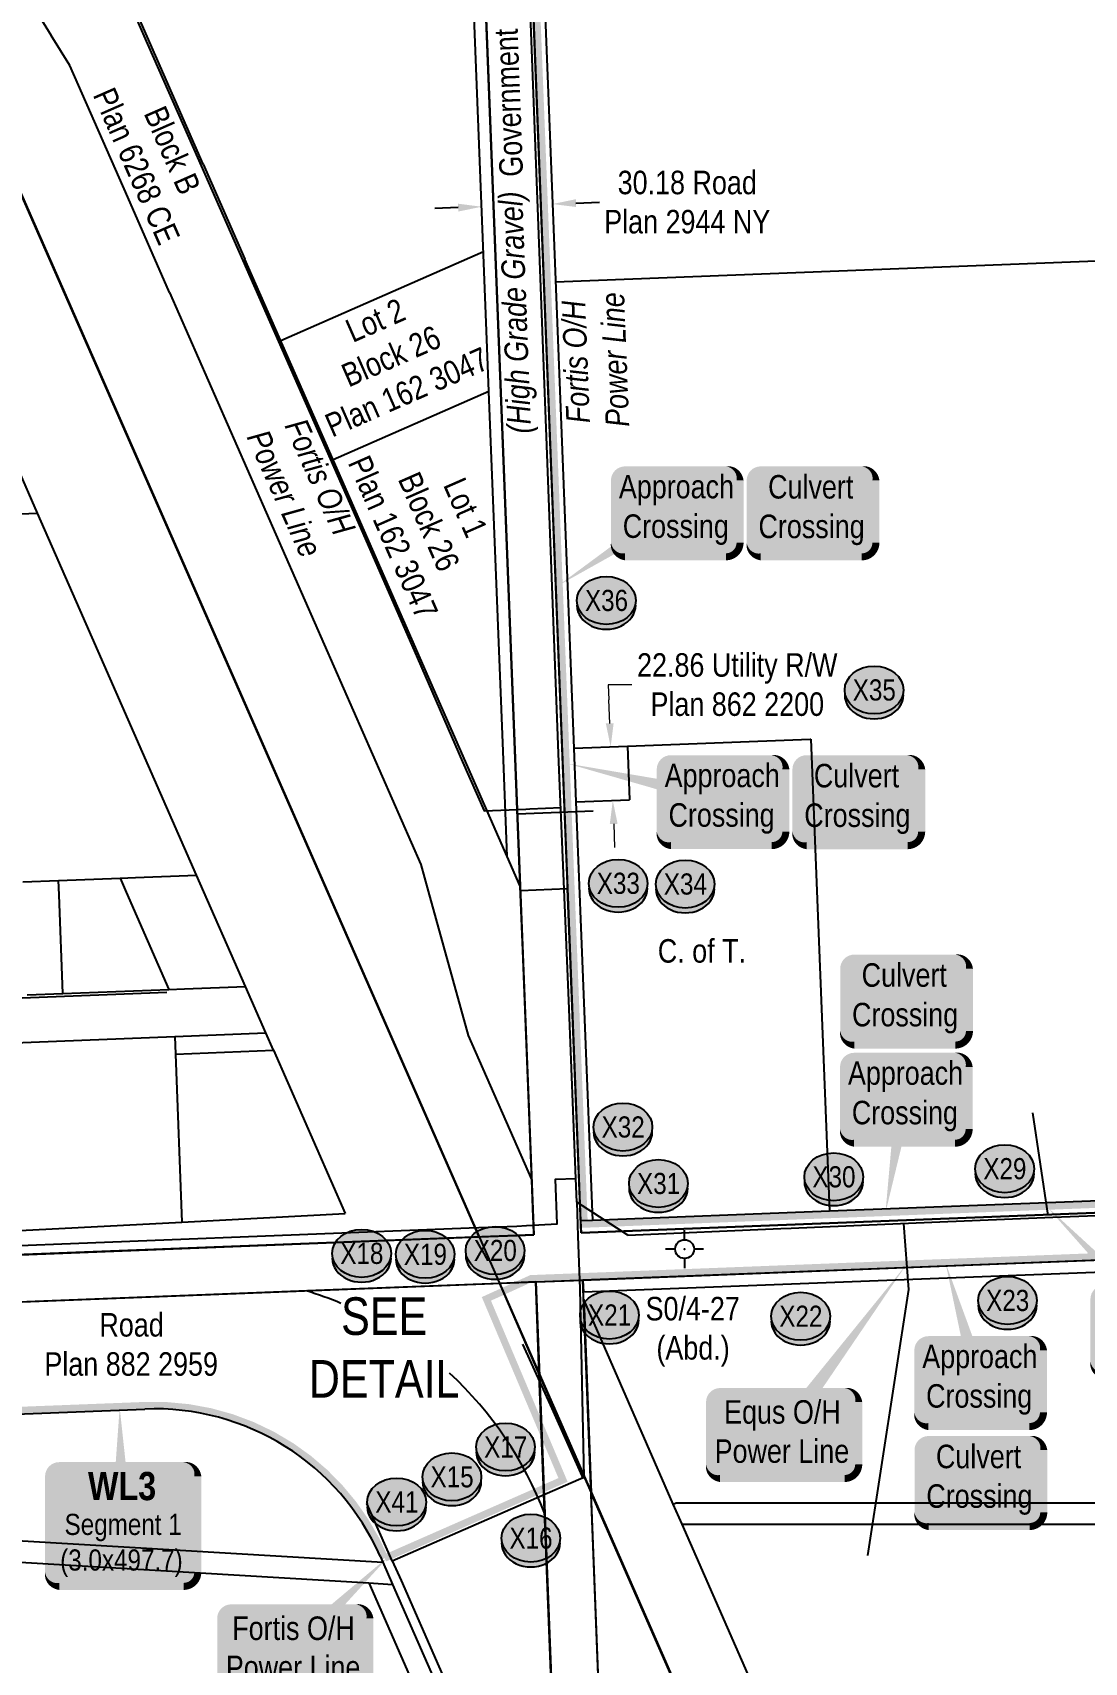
# Model space of a CAD drawing. Extents: x 683901 to 697439, y 5834844 to 5859401.
# Drawn here: x 688032 to 688480, y 5835651 to 5836345 of the extents above; entities that cross this region are included whole.
import ezdxf
from ezdxf.enums import TextEntityAlignment as Align

# ---------------------------------------------------------------- set-up
doc = ezdxf.new("R2010")
doc.units = 0
doc.header["$LTSCALE"] = 5
doc.header["$PDSIZE"] = 0.5
doc.layers.get('Defpoints').update_dxf_attribs({"color": 9})
for name, color, linetype in [('AS-POWER', 104, 'foc-POWER'), ('AS-POWER-T', 104, 'Continuous'), ('AS-TELEPHONE', 224, 'foc-TEL'), ('CG-NOTES', 7, 'Continuous'), ('DETAIL-T', 7, 'Continuous'), ('F-RW', 190, 'Continuous'), ('F-WS-S', 190, 'Continuous'), ('L-ROAD-T', 7, 'Continuous'), ('L-SEC', 7, 'Continuous'), ('L-TITLEDB', 4, 'Continuous'), ('L-TITLEDB-T', 4, 'Continuous'), ('P-CROSSINGS', 250, 'Continuous')]:
    doc.layers.add(name, color=color, linetype=linetype)
for name, color, linetype, lineweight in [('F-RW-T', 190, 'Continuous', 9), ('F-WS-T', 190, 'Continuous', 9), ('T-TEXT', 48, 'Continuous', 18)]:
    doc.layers.add(name, color=color, linetype=linetype, lineweight=lineweight)
for name, color, linetype, true_color in [('oil_and_gas_wells_pt', 7, 'Continuous', 0xfc3d16), ('P-PROPOSED-WL3', 92, 'Continuous', 0x00bd00), ('P-PROPOSED-WL4', 7, 'Continuous', 0x5b5bc8)]:
    doc.layers.add(name, color=color, linetype=linetype, true_color=true_color)
doc.styles.add('175L', font='ARIALN.TTF', dxfattribs={"height": 20})
doc.styles.add('80', font='ARIALN.TTF', dxfattribs={"height": 10})
doc.styles.add('80CG', font='ARIALN.TTF', dxfattribs={"height": 10})
doc.styles.add('80L', font='ARIALN.TTF', dxfattribs={"height": 10})
doc.styles.add('80LS', font='ARIALNI.TTF', dxfattribs={"height": 10})
doc.styles.add('BOLD', font='ARIALNB.TTF')
doc.styles.add('Crossing', font='ARIALN.TTF', dxfattribs={"height": 10})
doc.styles.add('foc-LtypeFont', font='ARIALN.TTF', dxfattribs={"height": 7.35})
doc.linetypes.add('foc-POWER', pattern='A,6,-1,["P",foc-LtypeFont,S=0.2,R=0,X=-0.625,Y=-0.75],-1.24,4', length=12.24)
doc.linetypes.add('foc-TEL', pattern='A,2,-1,["T",foc-LtypeFont,S=0.2,R=0,X=-0.425,Y=-0.75],-1.24,8', length=12.24)
doc.linetypes.add('foc-TEL-NOLINE', pattern='A,0,-2,["T",foc-LtypeFont,S=0.2,R=0,X=-0.425,Y=-0.75],-10.24', length=12.24)
doc.dimstyles.new('Compass 5 000', dxfattribs={"dimscale": 5, "dimtxt": 9, "dimasz": 2, "dimexe": 0.2, "dimexo": 0.0625, "dimgap": 0.5, "dimtad": 0, "dimtih": 1, "dimtoh": 1, "dimzin": 0, "dimdsep": 46, "dimtxsty": '80CG', "dimcen": 0.1, "dimse1": 1, "dimse2": 1, "dimclrd": 256, "dimclrt": 256, "dimaunit": 1, "dimadec": 4, "dimazin": 0, "dimtfac": 0.06, "dimtofl": 0, "dimtmove": 0, "dimatfit": 1, "dimfxl": 0.2, "dimtolj": 1, "dimtzin": 0, "dimlwd": -1, "dimarcsym": 0})

# ---------------------------------------------------------------- blocks, each defined once
blk = doc.blocks.new('*U1031')
h = blk.add_hatch(color=254)
edge = h.paths.add_edge_path()
edge.add_line((-21.5, -20), (21.5, -20))
edge.add_arc((21.5, -14), 6, 270, 360)
edge.add_line((27.5, -14), (27.5, 12.5))
edge.add_arc((21.5, 12.5), 6, 0, 90)
edge.add_line((21.5, 18.5), (-21.5, 18.5))
edge.add_arc((-21.5, 12.5), 6, 90, 180)
edge.add_line((-27.5, 12.5), (-27.5, -14))
edge.add_arc((-21.5, -14), 6, 180, 270)
at = {"color": 160, "flags": 128}
blk.add_lwpolyline([(-21.5, -20, 3, 3, 0), (21.5, -20, 3, 3, 0.414214), (27.5, -14, 3, 3, 0), (27.5, 12.5, 3, 0, 0.414214), (21.5, 18.5, 0, 0, 0), (-21.5, 18.5, 0, 0, 0.414214), (-27.5, 12.5, 0, 0, 0), (-27.5, -14, 0, 3, 0.414214)], format="xyseb", close=True, dxfattribs=at)
at = {"color": 160, "style": '80'}
blk.add_attdef('ENTER_TEXT_001', (-26.85, -4.92), '', height=10, dxfattribs=at)
blk = doc.blocks.new('*U1032')
h = blk.add_hatch(color=59)
edge = h.paths.add_edge_path()
edge.add_line((-21.5, -20), (21.5, -20))
edge.add_arc((21.5, -14), 6, 270, 360)
edge.add_line((27.5, -14), (27.5, 12.5))
edge.add_arc((21.5, 12.5), 6, 0, 90)
edge.add_line((21.5, 18.5), (-21.5, 18.5))
edge.add_arc((-21.5, 12.5), 6, 90, 180)
edge.add_line((-27.5, 12.5), (-27.5, -14))
edge.add_arc((-21.5, -14), 6, 180, 270)
at = {"color": 1, "flags": 128}
blk.add_lwpolyline([(-65.67, 14.96, 0, 7.5, 0), (0, 0, 0, 0, 0)], format="xyseb", dxfattribs=at)
blk.add_lwpolyline([(-21.5, -20, 3, 3, 0), (21.5, -20, 3, 3, 0.414214), (27.5, -14, 3, 3, 0), (27.5, 12.5, 3, 0, 0.414214), (21.5, 18.5, 0, 0, 0), (-21.5, 18.5, 0, 0, 0.414214), (-27.5, 12.5, 0, 0, 0), (-27.5, -14, 0, 3, 0.414214)], format="xyseb", close=True, dxfattribs=at)
at = {"color": 1, "style": '80'}
blk.add_attdef('ENTER_TEXT_001', (-35.99, -5), '', height=10, dxfattribs=at)
blk = doc.blocks.new('*U1033')
h = blk.add_hatch(color=254)
edge = h.paths.add_edge_path()
edge.add_line((-21.5, -20), (21.5, -20))
edge.add_arc((21.5, -14), 6, 270, 360)
edge.add_line((27.5, -14), (27.5, 12.5))
edge.add_arc((21.5, 12.5), 6, 0, 90)
edge.add_line((21.5, 18.5), (-21.5, 18.5))
edge.add_arc((-21.5, 12.5), 6, 90, 180)
edge.add_line((-27.5, 12.5), (-27.5, -14))
edge.add_arc((-21.5, -14), 6, 180, 270)
at = {"color": 160, "flags": 128}
blk.add_lwpolyline([(-21.5, -20, 3, 3, 0), (21.5, -20, 3, 3, 0.414214), (27.5, -14, 3, 3, 0), (27.5, 12.5, 3, 0, 0.414214), (21.5, 18.5, 0, 0, 0), (-21.5, 18.5, 0, 0, 0.414214), (-27.5, 12.5, 0, 0, 0), (-27.5, -14, 0, 3, 0.414214)], format="xyseb", close=True, dxfattribs=at)
at = {"color": 160, "style": '80'}
blk.add_attdef('ENTER_TEXT_001', (-26.85, -4.92), '', height=10, dxfattribs=at)
blk = doc.blocks.new('*U1034')
h = blk.add_hatch(color=59)
edge = h.paths.add_edge_path()
edge.add_line((-21.5, -20), (21.5, -20))
edge.add_arc((21.5, -14), 6, 270, 360)
edge.add_line((27.5, -14), (27.5, 12.5))
edge.add_arc((21.5, 12.5), 6, 0, 90)
edge.add_line((21.5, 18.5), (-21.5, 18.5))
edge.add_arc((-21.5, 12.5), 6, 90, 180)
edge.add_line((-27.5, 12.5), (-27.5, -14))
edge.add_arc((-21.5, -14), 6, 180, 270)
at = {"color": 1, "flags": 128}
blk.add_lwpolyline([(-21.5, -20, 3, 3, 0), (21.5, -20, 3, 3, 0.414214), (27.5, -14, 3, 3, 0), (27.5, 12.5, 3, 0, 0.414214), (21.5, 18.5, 0, 0, 0), (-21.5, 18.5, 0, 0, 0.414214), (-27.5, 12.5, 0, 0, 0), (-27.5, -14, 0, 3, 0.414214)], format="xyseb", close=True, dxfattribs=at)
blk.add_lwpolyline([(-8.14, -49.56, 0, 7.5, 0), (0, 0, 0, 0, 0)], format="xyseb", dxfattribs=at)
at = {"color": 1, "style": '80'}
blk.add_attdef('ENTER_TEXT_001', (-35.99, -5), '', height=10, dxfattribs=at)
blk = doc.blocks.new('*U1035')
h = blk.add_hatch(color=254)
edge = h.paths.add_edge_path()
edge.add_line((-21.5, -20), (21.5, -20))
edge.add_arc((21.5, -14), 6, 270, 360)
edge.add_line((27.5, -14), (27.5, 12.5))
edge.add_arc((21.5, 12.5), 6, 0, 90)
edge.add_line((21.5, 18.5), (-21.5, 18.5))
edge.add_arc((-21.5, 12.5), 6, 90, 180)
edge.add_line((-27.5, 12.5), (-27.5, -14))
edge.add_arc((-21.5, -14), 6, 180, 270)
at = {"color": 160, "flags": 128}
blk.add_lwpolyline([(-21.5, -20, 3, 3, 0), (21.5, -20, 3, 3, 0.414214), (27.5, -14, 3, 3, 0), (27.5, 12.5, 3, 0, 0.414214), (21.5, 18.5, 0, 0, 0), (-21.5, 18.5, 0, 0, 0.414214), (-27.5, 12.5, 0, 0, 0), (-27.5, -14, 0, 3, 0.414214)], format="xyseb", close=True, dxfattribs=at)
at = {"color": 160, "style": '80'}
blk.add_attdef('ENTER_TEXT_001', (-26.85, -4.92), '', height=10, dxfattribs=at)
blk = doc.blocks.new('*U1038')
h = blk.add_hatch(color=59)
edge = h.paths.add_edge_path()
edge.add_line((-21.5, -20), (21.5, -20))
edge.add_arc((21.5, -14), 6, 270, 360)
edge.add_line((27.5, -14), (27.5, 12.5))
edge.add_arc((21.5, 12.5), 6, 0, 90)
edge.add_line((21.5, 18.5), (-21.5, 18.5))
edge.add_arc((-21.5, 12.5), 6, 90, 180)
edge.add_line((-27.5, 12.5), (-27.5, -14))
edge.add_arc((-21.5, -14), 6, 180, 270)
at = {"color": 1, "flags": 128}
blk.add_lwpolyline([(-14.22, 49.79, 0, 7.5, 0), (0, 0, 0, 0, 0)], format="xyseb", dxfattribs=at)
blk.add_lwpolyline([(-21.5, -20, 3, 3, 0), (21.5, -20, 3, 3, 0.414214), (27.5, -14, 3, 3, 0), (27.5, 12.5, 3, 0, 0.414214), (21.5, 18.5, 0, 0, 0), (-21.5, 18.5, 0, 0, 0.414214), (-27.5, 12.5, 0, 0, 0), (-27.5, -14, 0, 3, 0.414214)], format="xyseb", close=True, dxfattribs=at)
at = {"color": 1, "style": '80'}
blk.add_attdef('ENTER_TEXT_001', (-35.99, -5), '', height=10, dxfattribs=at)
blk = doc.blocks.new('*U1039')
h = blk.add_hatch(color=254)
edge = h.paths.add_edge_path()
edge.add_line((-21.5, -20), (21.5, -20))
edge.add_arc((21.5, -14), 6, 270, 360)
edge.add_line((27.5, -14), (27.5, 12.5))
edge.add_arc((21.5, 12.5), 6, 0, 90)
edge.add_line((21.5, 18.5), (-21.5, 18.5))
edge.add_arc((-21.5, 12.5), 6, 90, 180)
edge.add_line((-27.5, 12.5), (-27.5, -14))
edge.add_arc((-21.5, -14), 6, 180, 270)
at = {"color": 160, "flags": 128}
blk.add_lwpolyline([(-21.5, -20, 3, 3, 0), (21.5, -20, 3, 3, 0.414214), (27.5, -14, 3, 3, 0), (27.5, 12.5, 3, 0, 0.414214), (21.5, 18.5, 0, 0, 0), (-21.5, 18.5, 0, 0, 0.414214), (-27.5, 12.5, 0, 0, 0), (-27.5, -14, 0, 3, 0.414214)], format="xyseb", close=True, dxfattribs=at)
at = {"color": 160, "style": '80'}
blk.add_attdef('ENTER_TEXT_001', (-26.85, -4.92), '', height=10, dxfattribs=at)
blk = doc.blocks.new('*U1051')
h = blk.add_hatch(color=59)
edge = h.paths.add_edge_path()
edge.add_line((-21.5, -20), (21.5, -20))
edge.add_arc((21.5, -14), 6, 270, 360)
edge.add_line((27.5, -14), (27.5, 12.5))
edge.add_arc((21.5, 12.5), 6, 0, 90)
edge.add_line((21.5, 18.5), (-21.5, 18.5))
edge.add_arc((-21.5, 12.5), 6, 90, 180)
edge.add_line((-27.5, 12.5), (-27.5, -14))
edge.add_arc((-21.5, -14), 6, 180, 270)
at = {"color": 1, "flags": 128}
blk.add_lwpolyline([(-21.5, -20, 3, 3, 0), (21.5, -20, 3, 3, 0.414214), (27.5, -14, 3, 3, 0), (27.5, 12.5, 3, 0, 0.414214), (21.5, 18.5, 0, 0, 0), (-21.5, 18.5, 0, 0, 0.414214), (-27.5, 12.5, 0, 0, 0), (-27.5, -14, 0, 3, 0.414214)], format="xyseb", close=True, dxfattribs=at)
blk.add_lwpolyline([(-49.93, -32.23, 0, 7.5, 0), (0, 0, 0, 0, 0)], format="xyseb", dxfattribs=at)
at = {"color": 1, "style": '80'}
blk.add_attdef('ENTER_TEXT_001', (-35.99, -5), '', height=10, dxfattribs=at)
blk = doc.blocks.new('*U1064')
h = blk.add_hatch(color=254)
edge = h.paths.add_edge_path()
edge.add_line((-26.5, -34.36), (26.5, -34.36))
edge.add_arc((26.5, -28.36), 6, 270, 360)
edge.add_line((32.5, -28.36), (32.5, 12.5))
edge.add_arc((26.5, 12.5), 6, 0, 90)
edge.add_line((26.5, 18.5), (-26.5, 18.5))
edge.add_arc((-26.5, 12.5), 6, 90, 180)
edge.add_line((-32.5, 12.5), (-32.5, -28.36))
edge.add_arc((-26.5, -28.36), 6, 180, 270)
at = {"layer": 'P-PROPOSED-WL3', "flags": 128}
blk.add_lwpolyline([(-0.75, 41.81, 0, 7.5, 0), (0, 0, 0, 0, 0)], format="xyseb", dxfattribs=at)
blk.add_lwpolyline([(-26.5, -34.36, 3, 3, 0), (26.5, -34.36, 3, 3, 0.414214), (32.5, -28.36, 3, 3, 0), (32.5, 12.5, 3, 0, 0.414214), (26.5, 18.5, 0, 0, 0), (-26.5, 18.5, 0, 0, 0.414214), (-32.5, 12.5, 0, 0, 0), (-32.5, -28.36, 0, 3, 0.414214)], format="xyseb", close=True, dxfattribs=at)
at = {"layer": 'P-PROPOSED-WL3'}
for tag, p, height, style in [('TEMP_AREA_W1_001', (-9.21, 2.24), 12, 'BOLD'), ('ENTER_TEXT_001', (-30.66, -12.47), 9, '80')]:
    blk.add_attdef(tag, p, '', height=height, dxfattribs=dict(at, style=style))
blk = doc.blocks.new('*D1292')
at = {"layer": 'Defpoints', "color": 0, "transparency": 16777216}
for p in [(688273.66, 5836040.62), (688278.22, 5836040.8), (688274.57, 5836017.79)]:
    blk.add_point(p, dxfattribs=at)
at = {"layer": 'F-RW-T', "transparency": 16777216}
for p, q in [((688287.17, 5836067.22), (688277.17, 5836067.22)), ((688277.17, 5836067.22), (688277.42, 5836060.79)), ((688277.82, 5836050.79), (688277.42, 5836060.79)), ((688279.52, 5836007.98), (688279.91, 5835997.98))]:
    blk.add_line(p, q, dxfattribs=at)
for points in [[(688279.49, 5836050.86), (688276.16, 5836050.73), (688278.22, 5836040.8)], [(688281.18, 5836008.04), (688277.85, 5836007.91), (688279.12, 5836017.97)]]:
    blk.add_solid(points, dxfattribs=at)
at = {"layer": 'F-RW-T', "transparency": 16777216, "insert": (688332.11, 5836067.22), "char_height": 10, "attachment_point": 5, "style": '80CG'}
blk.add_mtext('\\A1;22.86 Utility R/W\\PPlan 862 2200', dxfattribs=at)
blk = doc.blocks.new('*D1155')
at = {"layer": 'Defpoints', "color": 0, "transparency": 16777216}
for p in [(688222.17, 5836300.8), (688252.32, 5836301.95), (688223.32, 5836270.6)]:
    blk.add_point(p, dxfattribs=at)
at = {"layer": 'L-TITLEDB-T', "transparency": 16777216}
for p, q in [((688213.33, 5836270.22), (688203.34, 5836269.84)), ((688263.46, 5836272.13), (688273.46, 5836272.51))]:
    blk.add_line(p, q, dxfattribs=at)
for points in [[(688213.27, 5836271.89), (688213.39, 5836268.56), (688223.32, 5836270.6)], [(688263.4, 5836273.8), (688263.53, 5836270.47), (688253.47, 5836271.75)]]:
    blk.add_solid(points, dxfattribs=at)
at = {"layer": 'L-TITLEDB-T', "transparency": 16777216, "insert": (688310.82, 5836272.51), "char_height": 10, "attachment_point": 5, "style": '80CG'}
blk.add_mtext('\\A1;30.18 Road\\PPlan 2944 NY', dxfattribs=at)
blk = doc.blocks.new('*U900')
h = blk.add_hatch(color=255)
edge = h.paths.add_edge_path()
edge.add_line((-26.5, -20), (26.5, -20))
edge.add_arc((26.5, -14), 6, 270, 360)
edge.add_line((32.5, -14), (32.5, 12.5))
edge.add_arc((26.5, 12.5), 6, 0, 90)
edge.add_line((26.5, 18.5), (-26.5, 18.5))
edge.add_arc((-26.5, 12.5), 6, 90, 180)
edge.add_line((-32.5, 12.5), (-32.5, -14))
edge.add_arc((-26.5, -14), 6, 180, 270)
at = {"color": 104, "flags": 128}
blk.add_lwpolyline([(-51.3, 52.17, 0, 7.5, 0), (0, 0, 0, 0, 0)], format="xyseb", dxfattribs=at)
blk.add_lwpolyline([(-26.5, -20, 3, 3, 0), (26.5, -20, 3, 3, 0.414214), (32.5, -14, 3, 3, 0), (32.5, 12.5, 3, 0, 0.414214), (26.5, 18.5, 0, 0, 0), (-26.5, 18.5, 0, 0, 0.414214), (-32.5, 12.5, 0, 0, 0), (-32.5, -14, 0, 3, 0.414214)], format="xyseb", close=True, dxfattribs=at)
at = {"color": 104, "style": '80'}
blk.add_attdef('ENTER_TEXT_001', (-26.85, -4.92), '', height=10, dxfattribs=at)
blk = doc.blocks.new('*U901')
h = blk.add_hatch(color=255)
edge = h.paths.add_edge_path()
edge.add_line((-26.5, -20), (26.5, -20))
edge.add_arc((26.5, -14), 6, 270, 360)
edge.add_line((32.5, -14), (32.5, 12.5))
edge.add_arc((26.5, 12.5), 6, 0, 90)
edge.add_line((26.5, 18.5), (-26.5, 18.5))
edge.add_arc((-26.5, 12.5), 6, 90, 180)
edge.add_line((-32.5, 12.5), (-32.5, -14))
edge.add_arc((-26.5, -14), 6, 180, 270)
at = {"color": 104, "flags": 128}
blk.add_lwpolyline([(52.96, 71.29, 0, 7.5, 0), (0, 0, 0, 0, 0)], format="xyseb", dxfattribs=at)
blk.add_lwpolyline([(-26.5, -20, 3, 3, 0), (26.5, -20, 3, 3, 0.414214), (32.5, -14, 3, 3, 0), (32.5, 12.5, 3, 0, 0.414214), (26.5, 18.5, 0, 0, 0), (-26.5, 18.5, 0, 0, 0.414214), (-32.5, 12.5, 0, 0, 0), (-32.5, -14, 0, 3, 0.414214)], format="xyseb", close=True, dxfattribs=at)
at = {"color": 104, "style": '80'}
blk.add_attdef('ENTER_TEXT_001', (-26.85, -4.92), '', height=10, dxfattribs=at)
blk = doc.blocks.new('xing2')
h = blk.add_hatch(color=50)
h.dxf.hatch_style = 1
edge = h.paths.add_edge_path()
edge.add_ellipse((0, 0), major_axis=(-12.5, 0), ratio=0.816297, start_angle=0, end_angle=360)
h = blk.add_hatch(color=250)
h.dxf.hatch_style = 1
edge = h.paths.add_edge_path()
edge.add_ellipse((0, -2.05), major_axis=(-12.5, 0), ratio=0.816297, start_angle=0, end_angle=180)
edge.add_line((12.5, -2.05), (12.5, 0))
edge.add_ellipse((0, 0), major_axis=(-12.5, 0), ratio=0.816297, start_angle=0, end_angle=180, ccw=False)
edge.add_line((-12.5, 0), (-12.5, -2.05))
at = {"color": 250}
blk.add_ellipse((0, 0), major_axis=(-12.5, 0), ratio=0.816297, dxfattribs=at)
blk.add_ellipse((0, -2.05), major_axis=(-12.5, 0), ratio=0.816297, start_param=0, end_param=3.141593, dxfattribs=at)
at = {"color": 250, "style": 'Crossing'}
blk.add_attdef('CROSSING', text='', height=9, dxfattribs=at).set_placement((0.09, 0.02), align=Align.MIDDLE_CENTER)
at = {"color": 250, "style": 'Crossing', "flags": 1}
for tag, p in [('OWNER', (0.09, -12.49)), ('DESCRIPTION', (0.09, -25.77)), ('LOCATION', (0.09, -39.3)), ('DWG_REF', (0.09, -52.84))]:
    blk.add_attdef(tag, text='', height=9, dxfattribs=at).set_placement(p, align=Align.MIDDLE_CENTER)
blk = doc.blocks.new('GABD')
for p, q in [((0, 0.81), (0, 1.62)), ((-0.81, 0), (-1.62, 0)), ((1.62, 0), (0.81, 0)), ((0, -0.81), (0, -1.62))]:
    blk.add_line(p, q)
blk.add_circle((0, 0), 0.8)
blk = doc.blocks.new('*U1003')
h = blk.add_hatch(color=255)
edge = h.paths.add_edge_path()
edge.add_line((-26.5, -20), (26.5, -20))
edge.add_arc((26.5, -14), 6, 270, 360)
edge.add_line((32.5, -14), (32.5, 12.5))
edge.add_arc((26.5, 12.5), 6, 0, 90)
edge.add_line((26.5, 18.5), (-26.5, 18.5))
edge.add_arc((-26.5, 12.5), 6, 90, 180)
edge.add_line((-32.5, 12.5), (-32.5, -14))
edge.add_arc((-26.5, -14), 6, 180, 270)
at = {"color": 104, "flags": 128}
blk.add_lwpolyline([(40.93, 39.27, 0, 7.5, 0), (0, 0, 0, 0, 0)], format="xyseb", dxfattribs=at)
blk.add_lwpolyline([(-26.5, -20, 3, 3, 0), (26.5, -20, 3, 3, 0.414214), (32.5, -14, 3, 3, 0), (32.5, 12.5, 3, 0, 0.414214), (26.5, 18.5, 0, 0, 0), (-26.5, 18.5, 0, 0, 0.414214), (-32.5, 12.5, 0, 0, 0), (-32.5, -14, 0, 3, 0.414214)], format="xyseb", close=True, dxfattribs=at)
at = {"color": 104, "style": '80'}
blk.add_attdef('ENTER_TEXT_001', (-26.85, -4.92), '', height=10, dxfattribs=at)

msp = doc.modelspace()

# ---------------------------------------------------------------- linework, layer by layer
at = {"layer": 'AS-POWER', "flags": 128}
for points in [[(688256.188, 5836034.293), (688244.379, 5836344.871), (688234.602, 5836595.831), (688233.363, 5836667.065)], [(688067.535, 5836370.645), (688079.546, 5836343.29), (688102.295, 5836291.583), (688116.338, 5836259.663), (688167.206, 5836144.303), (688195.934, 5836078.518), (688215.224, 5836034.393), (688224.342, 5836013.538), (688242.119, 5836014.314), (688243.868, 5836014.389), (688257.188, 5836014.97)], [(688257.041, 5836013.932), (688256.188, 5836034.293)], [(688260.437, 5835932.926), (688257.041, 5836013.932)], [(687984.03, 5835932.247), (688089.344, 5835936.342)], [(688263.379, 5835857.094), (688260.438, 5835932.915)], [(688464.428, 5835841.386), (688457.91, 5835885.031)], [(688285.476, 5835833.063), (688350.598, 5835835.785), (688355.073, 5835835.973), (688414.921, 5835838.473), (688466.429, 5835840.625), (689065.166, 5835863.632)], [(687909.34, 5835819.219), (687912.752, 5835822.029), (687935.032, 5835822.652), (687952.96, 5835823.346), (687999.153, 5835825.142), (688001.241, 5835827.681), (688217.993, 5835836.118), (688238.214, 5835836.898), (688242.385, 5835837.058), (688255.463, 5835837.806), (688254.736, 5835856.865), (688263.379, 5835857.094)], [(688263.769, 5835847.019), (688263.379, 5835857.094)], [(688263.769, 5835847.019), (688264.283, 5835832.621)], [(688285.476, 5835833.063), (688263.769, 5835847.019)], [(688402.893, 5835837.971), (688404.985, 5835809.95), (688387.568, 5835696.739)], [(688264.283, 5835832.621), (688265.082, 5835810.223), (688266.869, 5835730.08)], [(688266.639, 5835729.346), (688253.33, 5835759.3), (688240.815, 5835786.636)], [(688185.254, 5835694.471), (688266.869, 5835730.08)], [(688174.233, 5835718.881), (688185.103, 5835694.404)], [(688185.254, 5835694.471), (688189.003, 5835686.029), (688221.138, 5835612.858), (688266.529, 5835613.692)]]:
    msp.add_lwpolyline(points, dxfattribs=at)
at = {"layer": 'AS-TELEPHONE', "linetype": 'foc-TEL-NOLINE', "flags": 128}
msp.add_lwpolyline([(687274.863, 5837416.562, -0.2484562), (687663.476, 5837109.013), (687874.788, 5836623.219), (688222.215, 5835832.276), (688621.65, 5834922.371)], format="xyb", dxfattribs=at)
for points in [[(688265.619, 5835833.947), (688259.895, 5835980.37), (688239.775, 5835979.579), (688204.657, 5836872.626)], [(687444.309, 5835782.003), (688246.32, 5835813.104), (689067.722, 5835845.255), (689167.624, 5835849.036)], [(688281.486, 5834909.062), (688246.32, 5835813.104)], [(688269.942, 5835723.302), (688266.424, 5835813.883)]]:
    msp.add_lwpolyline(points, dxfattribs=at)
at = {"layer": 'AS-TELEPHONE', "flags": 128}
msp.add_lwpolyline([(688238.598, 5836012.352), (688270.707, 5836013.594)], dxfattribs=at)
at = {"layer": 'AS-TELEPHONE'}
for start, end in [(67.286515, 72.964439), (20.862115, 47.274336)]:
    msp.add_arc((688102.366, 5835658.103), 158.134, start, end, dxfattribs=at)
at = {"layer": 'F-RW', "flags": 128}
for points in [[(688285.408, 5836041.088), (688286.307, 5836018.254)], [(688263.461, 5836017.348), (688286.307, 5836018.254)], [(687570.02, 5835730.082), (688181.207, 5835693.823)], [(687569.661, 5835720.905), (688175.242, 5835685.013)], [(688304.873, 5835718.565), (688306.145, 5835719.125)], [(688306.145, 5835719.125), (688499.379, 5835719.165)], [(688308.635, 5835709.971), (688502.533, 5835710.019)], [(688175.242, 5835685.013), (688258.611, 5835495.226)], [(688175.242, 5835685.013), (688185.337, 5835684.419)]]:
    msp.add_lwpolyline(points, dxfattribs=at)
at = {"layer": 'L-SEC', "flags": 128}
for points in [[(688214.041, 5836636.733), (688229.787, 5836234.967), (688245.533, 5835833.202)], [(688265.632, 5835833.99), (688249.886, 5836235.75), (688234.141, 5836637.51)], [(689066.929, 5835865.355), (688666.281, 5835849.672), (688265.632, 5835833.99)], [(688266.42, 5835813.889), (688667.071, 5835829.572), (689067.722, 5835845.255)], [(688245.533, 5835833.202), (687844.529, 5835817.651), (687443.526, 5835802.102)], [(687444.309, 5835782.003), (687845.315, 5835797.554), (688246.321, 5835813.103)], [(688246.321, 5835813.103), (688261.943, 5835411.267), (688277.567, 5835009.431)], [(688297.666, 5835010.212), (688282.044, 5835412.051), (688266.42, 5835813.889)]]:
    msp.add_lwpolyline(points, dxfattribs=at)
at = {"layer": 'L-TITLEDB', "flags": 128}
for points in [[(688239.698, 5835981.544), (688214.04, 5836636.734)], [(688234.146, 5836637.528), (688265.412, 5835839.113)], [(688035.173, 5836258.141), (687874.788, 5836623.219)], [(688245.008, 5836489.347), (688262.561, 5836040.182)], [(688225.843, 5836206.806), (688217.776, 5836412.851)], [(688007.399, 5836396.372), (688040.064, 5836343.527)], [(688104.752, 5836288.733), (688077.332, 5836351.16)], [(688048, 5836330.692), (688040.064, 5836343.527)], [(688072.644, 5836274.618), (688048, 5836330.692)], [(688104.752, 5836288.733), (688122.518, 5836248.286)], [(688090.429, 5836234.167), (688072.644, 5836274.618)], [(688254.805, 5836238.644), (689051.239, 5836269.589)], [(688222.215, 5835832.276), (688035.173, 5836258.141)], [(688224.096, 5836251.422), (688137.794, 5836213.511)], [(688160.043, 5836162.864), (688122.518, 5836248.286)], [(688090.429, 5836234.167), (688197.475, 5835990.666)], [(688226.422, 5836192.021), (688225.843, 5836206.806)], [(688226.422, 5836192.021), (688160.043, 5836162.864)], [(688232.413, 5836038.987), (688226.422, 5836192.021)], [(688034.303, 5836140.283), (688025.611, 5836160.077)], [(688234.169, 5835994.118), (688160.043, 5836162.864)], [(687979.363, 5836138.148), (688034.303, 5836140.283)], [(688052.482, 5836098.901), (688034.303, 5836140.283)], [(688101.991, 5835986.201), (688052.482, 5836098.901)], [(688285.408, 5836041.088), (688363.112, 5836044.085)], [(688363.112, 5836044.085), (688363.472, 5836044.099)], [(688363.472, 5836044.099), (688371.343, 5835843.208)], [(688234.169, 5835994.118), (688232.413, 5836038.987)], [(688262.561, 5836040.182), (688285.408, 5836041.088)], [(688262.561, 5836040.182), (688263.461, 5836017.348)], [(688263.461, 5836017.348), (688270.436, 5835839.307)], [(688239.698, 5835981.544), (688234.169, 5835994.118)], [(688075.964, 5835985.183), (688101.991, 5835986.201)], [(688122.785, 5835938.863), (688101.991, 5835986.201)], [(688197.475, 5835990.666), (688200.604, 5835979.368)], [(688027.974, 5835983.307), (688043.188, 5835983.901)], [(688043.188, 5835983.901), (688069.419, 5835984.927)], [(688043.444, 5835977.811), (688043.188, 5835983.901)], [(688069.419, 5835984.927), (688075.964, 5835985.183)], [(688069.419, 5835984.927), (688072.053, 5835978.929)], [(688072.053, 5835978.929), (688090.222, 5835937.57)], [(688200.604, 5835979.368), (688217.558, 5835917.986)], [(688240.777, 5835954.086), (688239.698, 5835981.544)], [(688045.035, 5835935.794), (688043.444, 5835977.811)], [(688244.609, 5835856.394), (688240.777, 5835954.086)], [(688045.035, 5835935.794), (688090.222, 5835937.57)], [(688090.222, 5835937.57), (688096.768, 5835937.83)], [(688096.768, 5835937.83), (688122.785, 5835938.863)], [(688131.474, 5835919.061), (688122.785, 5835938.863)], [(688029.822, 5835935.198), (688045.035, 5835935.794)], [(687959.529, 5835912.318), (688092.683, 5835917.537)], [(688092.683, 5835917.537), (688131.474, 5835919.061)], [(688092.683, 5835917.537), (688092.972, 5835910.039)], [(688134.715, 5835911.682), (688131.474, 5835919.061)], [(688217.558, 5835917.986), (688244.609, 5835856.394)], [(688092.972, 5835910.039), (688134.715, 5835911.682)], [(688092.972, 5835910.039), (688095.735, 5835838.56)], [(688134.715, 5835911.682), (688165.28, 5835842.159)], [(688265.619, 5835833.947), (689067, 5835865.2)], [(688245.223, 5835840.719), (688244.609, 5835856.394)], [(688804.853, 5835859.87), (688371.343, 5835843.208)], [(688095.735, 5835838.56), (688165.28, 5835842.159)], [(688245.317, 5835838.322), (688245.223, 5835840.719)], [(688371.343, 5835843.208), (688270.436, 5835839.307)], [(687957.642, 5835831.482), (688095.735, 5835838.56)], [(688238.368, 5835832.898), (688245.519, 5835833.172)], [(688245.519, 5835833.172), (688245.317, 5835838.322)], [(688270.436, 5835839.307), (688265.412, 5835839.113)], [(688265.412, 5835839.113), (688265.619, 5835833.947)], [(687958.008, 5835821.991), (688222.215, 5835832.276)], [(688222.215, 5835832.276), (688238.368, 5835832.898)], [(688638.683, 5835828.229), (688266.424, 5835813.883)], [(688631.662, 5835822.766), (688266.629, 5835808.716)], [(688230.916, 5835812.501), (688156.391, 5835809.598)], [(688246.32, 5835813.104), (688230.916, 5835812.501)], [(688230.916, 5835812.501), (688247.846, 5835773.624)], [(688246.32, 5835813.104), (688266.424, 5835813.883)], [(688247.846, 5835773.624), (688246.32, 5835813.104)], [(688266.424, 5835813.883), (688266.629, 5835808.716)], [(688156.391, 5835809.598), (687928.151, 5835800.706)], [(688304.873, 5835718.565), (688266.747, 5835805.675)], [(688266.747, 5835805.675), (688269.927, 5835723.337)], [(688247.846, 5835773.624), (688269.927, 5835723.337)], [(688250.219, 5835712.191), (688247.846, 5835773.624)], [(687929.993, 5835753.22), (688079.886, 5835759.041)], [(688447.702, 5835318.348), (688269.927, 5835723.337)], [(688272.88, 5835646.85), (688269.927, 5835723.337)], [(688308.635, 5835709.971), (688304.873, 5835718.565)], [(688257.649, 5835519.767), (688250.219, 5835712.191)], [(688475.287, 5835330.485), (688308.635, 5835709.971)], [(688180.074, 5835696.404), (688181.207, 5835693.823)], [(688181.207, 5835693.823), (688185.337, 5835684.419)], [(688185.337, 5835684.419), (688257.649, 5835519.767)]]:
    msp.add_lwpolyline(points, dxfattribs=at)
msp.add_lwpolyline([(688180.074, 5835696.404, 0.3081184), (688079.886, 5835759.041)], format="xyb", dxfattribs=at)
at = {"layer": 'oil_and_gas_wells_pt'}
msp.add_point((688309.695, 5835827.074), dxfattribs=at)
at = {"layer": 'P-PROPOSED-WL3', "const_width": 3, "flags": 128}
msp.add_lwpolyline([(687929.65, 5835800.764), (687931.434, 5835754.777), (688079.828, 5835760.539, -0.1560526), (688142.347, 5835743.198, -0.1488868), (688182.073, 5835695.555), (688257.944, 5835728.869), (688243.63, 5835762.665), (688225.315, 5835805.908), (688232.373, 5835809.102)], format="xyb", dxfattribs=at)
at = {"layer": 'P-PROPOSED-WL4', "const_width": 3, "flags": 128}
msp.add_lwpolyline([(688232.373, 5835809.102), (688244.364, 5835814.528), (688266.366, 5835815.382), (688839.951, 5835837.631), (688837.982, 5835859.788), (688266.974, 5835837.672), (688236.361, 5836619.155), (688211.236, 5836618.165), (688210.514, 5836636.592), (688201.848, 5836854.693), (688201.842, 5836854.859), (688201.722, 5836857.929), (688147.83, 5838243.721), (688117.754, 5839037.158)], dxfattribs=at)

# ---------------------------------------------------------------- block references
at = {"layer": 'AS-POWER-T'}
ref = msp.add_blockref('*U900', (688514.91, 5835793.254), dxfattribs=dict(at, xscale=0.99969901, yscale=0.99969901, zscale=0.99969901))
ref.add_attrib('ENTER_TEXT_001', 'Equs O/H', (688490.109, 5835796.58), dxfattribs={"layer": '0', "color": 104, "height": 9.997, "style": '80'})
ref.add_attrib('ENTER_TEXT_002', 'Power Line', (688486.075, 5835779.918), dxfattribs={"layer": '0', "color": 104, "height": 9.997, "style": '80'})
ref = msp.add_blockref('*U901', (688351.312, 5835749.472), dxfattribs=dict(at, xscale=0.99969901, yscale=0.99969901, zscale=0.99969901))
ref.add_attrib('ENTER_TEXT_001', 'Equs O/H', (688326.51, 5835752.797), dxfattribs={"layer": '0', "color": 104, "height": 9.997, "style": '80'})
ref.add_attrib('ENTER_TEXT_002', 'Power Line', (688322.477, 5835736.136), dxfattribs={"layer": '0', "color": 104, "height": 9.997, "style": '80'})
ref = msp.add_blockref('*U1003', (688143.239, 5835657.437), dxfattribs=dict(at, xscale=0.99969901, yscale=0.99969901, zscale=0.99969901))
ref.add_attrib('ENTER_TEXT_001', 'Fortis O/H', (688117.146, 5835660.763), dxfattribs={"layer": '0', "color": 104, "height": 9.997, "style": '80'})
ref.add_attrib('ENTER_TEXT_002', 'Power Line', (688114.404, 5835644.101), dxfattribs={"layer": '0', "color": 104, "height": 9.997, "style": '80'})
at = {"layer": 'CG-NOTES'}
ref = msp.add_blockref('*U1051', (688305.824, 5836141.642), dxfattribs=dict(at, xscale=0.999081924950458, yscale=0.999081924950458, zscale=0.999081924950458))
ref.add_attrib('ENTER_TEXT_001', 'Approach', (688281.723, 5836146.529), dxfattribs={"layer": '0', "color": 1, "height": 9.9908, "style": '80'})
ref.add_attrib('ENTER_TEXT_002', 'Crossing', (688283.369, 5836129.701), dxfattribs={"layer": '0', "color": 1, "height": 9.9908, "style": '80'})
ref = msp.add_blockref('*U1031', (688363.611, 5836141.634), dxfattribs=dict(at, xscale=1.000131017163248, yscale=1.000131017163248, zscale=1.000131017163248))
ref.add_attrib('ENTER_TEXT_001', 'Culvert', (688345.229, 5836146.438), dxfattribs={"layer": '0', "color": 160, "height": 10.0013, "style": '80'})
ref.add_attrib('ENTER_TEXT_002', 'Crossing', (688341.132, 5836129.592), dxfattribs={"layer": '0', "color": 160, "height": 10.0013, "style": '80'})
ref = msp.add_blockref('*U1032', (688325.312, 5836018.747), dxfattribs=dict(at, xscale=0.999081924950458, yscale=0.999081924950458, zscale=0.999081924950458))
ref.add_attrib('ENTER_TEXT_001', 'Approach', (688301.211, 5836023.634), dxfattribs={"layer": '0', "color": 1, "height": 9.9908, "style": '80'})
ref.add_attrib('ENTER_TEXT_002', 'Crossing', (688302.857, 5836006.806), dxfattribs={"layer": '0', "color": 1, "height": 9.9908, "style": '80'})
ref = msp.add_blockref('*U1033', (688383.099, 5836018.739), dxfattribs=dict(at, xscale=1.000131017163248, yscale=1.000131017163248, zscale=1.000131017163248))
ref.add_attrib('ENTER_TEXT_001', 'Culvert', (688364.717, 5836023.543), dxfattribs={"layer": '0', "color": 160, "height": 10.0013, "style": '80'})
ref.add_attrib('ENTER_TEXT_002', 'Crossing', (688360.62, 5836006.697), dxfattribs={"layer": '0', "color": 160, "height": 10.0013, "style": '80'})
ref = msp.add_blockref('*U1035', (688403.433, 5835933.894), dxfattribs=dict(at, xscale=1.000131017163248, yscale=1.000131017163248, zscale=1.000131017163248))
ref.add_attrib('ENTER_TEXT_001', 'Culvert', (688385.051, 5835938.698), dxfattribs={"layer": '0', "color": 160, "height": 10.0013, "style": '80'})
ref.add_attrib('ENTER_TEXT_002', 'Crossing', (688380.954, 5835921.852), dxfattribs={"layer": '0', "color": 160, "height": 10.0013, "style": '80'})
ref = msp.add_blockref('*U1034', (688403.334, 5835892.121), dxfattribs=dict(at, xscale=0.999081924950458, yscale=0.999081924950458, zscale=0.999081924950458))
ref.add_attrib('ENTER_TEXT_001', 'Approach', (688379.233, 5835897.008), dxfattribs={"layer": '0', "color": 1, "height": 9.9908, "style": '80'})
ref.add_attrib('ENTER_TEXT_002', 'Crossing', (688380.878, 5835880.18), dxfattribs={"layer": '0', "color": 1, "height": 9.9908, "style": '80'})
ref = msp.add_blockref('*U1038', (688434.958, 5835771.556), dxfattribs=dict(at, xscale=0.999081924950458, yscale=0.999081924950458, zscale=0.999081924950458))
ref.add_attrib('ENTER_TEXT_001', 'Approach', (688410.857, 5835776.444), dxfattribs={"layer": '0', "color": 1, "height": 9.9908, "style": '80'})
ref.add_attrib('ENTER_TEXT_002', 'Crossing', (688412.502, 5835759.615), dxfattribs={"layer": '0', "color": 1, "height": 9.9908, "style": '80'})
ref = msp.add_blockref('*U1064', (688069.986, 5835717.924), dxfattribs=at)
ref.add_attrib('TEMP_AREA_W1_001', 'WL3', (688055.748, 5835720.271), dxfattribs={"layer": 'P-PROPOSED-WL3', "height": 12, "style": 'BOLD'})
ref.add_attrib('ENTER_TEXT_001', 'Segment 1', (688045.774, 5835705.448), dxfattribs={"layer": 'P-PROPOSED-WL3', "height": 9, "style": '80'})
ref.add_attrib('ENTER_TEXT_002', '(3.0x497.7)', (688043.91, 5835690.295), dxfattribs={"layer": 'P-PROPOSED-WL3', "height": 9, "style": '80'})
ref = msp.add_blockref('*U1039', (688435.057, 5835729.046), dxfattribs=dict(at, xscale=1.000131017163248, yscale=1.000131017163248, zscale=1.000131017163248))
ref.add_attrib('ENTER_TEXT_001', 'Culvert', (688416.675, 5835733.85), dxfattribs={"layer": '0', "color": 160, "height": 10.0013, "style": '80'})
ref.add_attrib('ENTER_TEXT_002', 'Crossing', (688412.578, 5835717.003), dxfattribs={"layer": '0', "color": 160, "height": 10.0013, "style": '80'})
at = {"layer": 'F-WS-S', "xscale": 5, "yscale": 5, "zscale": 5}
msp.add_blockref('GABD', (688309.695, 5835827.074), dxfattribs=at)
at = {"layer": 'P-CROSSINGS'}
for p, values in [((688276.369, 5836103.073), {'CROSSING': 'X36'}), ((688390.342, 5836064.97), {'CROSSING': 'X35'}), ((688281.407, 5835982.711), {'CROSSING': 'X33'}), ((688309.926, 5835982.407), {'CROSSING': 'X34'}), ((688283.453, 5835879.021), {'CROSSING': 'X32'}), ((688373.172, 5835857.827), {'CROSSING': 'X30'}), ((688445.928, 5835861.288), {'CROSSING': 'X29'}), ((688298.532, 5835854.994), {'CROSSING': 'X31'}), ((688172.227, 5835825.255), {'CROSSING': 'X18'}), ((688199.279, 5835824.857), {'CROSSING': 'X19'}), ((688229.023, 5835826.479), {'CROSSING': 'X20'}), ((688447.121, 5835805.228), {'CROSSING': 'X23'}), ((688277.669, 5835799.015), {'CROSSING': 'X21'}), ((688359.086, 5835798.485), {'CROSSING': 'X22'}), ((688233.452, 5835742.88), {'CROSSING': 'X17'}), ((688210.642, 5835730.17), {'CROSSING': 'X15'}), ((688187.128, 5835719.464), {'CROSSING': 'X41'}), ((688244.225, 5835704.088), {'CROSSING': 'X16'})]:
    msp.add_blockref('xing2', p, dxfattribs=at).add_auto_attribs(values)

# ---------------------------------------------------------------- texts
at = {"layer": 'AS-POWER-T', "char_height": 10, "attachment_point": 1, "style": '175L'}
for insert, rotation in [((688259.495, 5836175.733), 92.226438), ((688147.338, 5836183.887), 294.222414)]:
    msp.add_mtext_dynamic_manual_height_columns('\\pi2.5534;{\\fArial Narrow|b0|i1|c0|p34;Fortis O/H\\P\\pi0.32626;Power Line}', width=57.1191, gutter_width=50, heights=[0], dxfattribs=dict(at, insert=insert, rotation=rotation))
at = {"layer": 'DETAIL-T', "color": 3, "insert": (688181.823, 5835785.215), "char_height": 16, "width": 63.63613, "attachment_point": 5, "style": '80CG'}
msp.add_mtext('SEE\\PDETAIL', dxfattribs=at)
at = {"layer": 'F-WS-T', "insert": (688292.771, 5835806.741), "char_height": 10, "attachment_point": 1, "style": '175L'}
msp.add_mtext_dynamic_manual_height_columns('\\pi0.30921;S0/4-27\\P\\pi4.934;(Abd.)', width=39.67708, gutter_width=50, heights=[0], dxfattribs=at)
at = {"layer": 'L-ROAD-T', "style": '80L'}
msp.add_text('Government Road Allowance', height=10, rotation=92.127014, dxfattribs=at).set_placement((688233.185, 5836357.789), align=Align.MIDDLE_CENTER)
at = {"layer": 'L-TITLEDB-T', "char_height": 10, "attachment_point": 1, "style": '80L'}
for s, insert, rotation in [('\\pi18.027;Block B\\P\\pi2.1271;Plan 6268 CE', (688081.229, 5836330.921), 293.713073), ('\\pi24.695;Lot 2\\P\\pi15.449;Block 26\\P\\pi0.48997;Plan 162 3047', (688141.79, 5836211.822), 23.715387), ('\\pi25.452;Lot 1\\P\\pi15.449;Block 26\\P\\pi0.48997;Plan 162 3047', (688205.695, 5836179.596), 293.714712)]:
    msp.add_mtext_dynamic_manual_height_columns(s, width=73.44925, gutter_width=50, heights=[0], dxfattribs=dict(at, insert=insert, rotation=rotation))
for s, insert in [('\\pi18.706;C. of T.', (688279.575, 5835958.965)), ('\\pi23.894;Road\\P\\pi0.47633;Plan 882 2959', (688036.717, 5835799.866))]:
    msp.add_mtext_dynamic_manual_height_columns(s, width=73.44925, gutter_width=50, heights=[0], dxfattribs=dict(at, insert=insert))
at = {"layer": 'T-TEXT', "style": '80LS'}
msp.add_text('(High Grade Gravel)', height=10, rotation=92.127014, dxfattribs=at).set_placement((688237.439, 5836225.583), align=Align.MIDDLE_CENTER)

# ---------------------------------------------------------------- dimensions: what is measured, and where the dimension line sits
at = {"layer": 'F-RW-T'}
dim = msp.add_linear_dim(base=(688278.217, 5836040.803), p1=(688274.57, 5836017.789), p2=(688273.665, 5836040.622), angle=92.27088, text='22.86 Utility R/W\\PPlan 862 2200', dimstyle='Compass 5 000', override={"dimtmove": 1}, dxfattribs=at)
dim.commit()
dim.dimension.update_dxf_attribs({"geometry": '*D1292', "text_midpoint": (688288.933, 5836067.22), "dimtype": 161})
at = {"layer": 'L-TITLEDB-T'}
dim = msp.add_linear_dim(base=(688223.321, 5836270.602), p1=(688252.32, 5836301.954), p2=(688222.17, 5836300.805), angle=182.183198, text='30.18 Road\\PPlan 2944 NY', dimstyle='Compass 5 000', dxfattribs=at)
dim.commit()
dim.dimension.update_dxf_attribs({"geometry": '*D1155', "text_midpoint": (688310.817, 5836272.514), "dimtype": 161})

doc.saveas('drawing.dxf')
